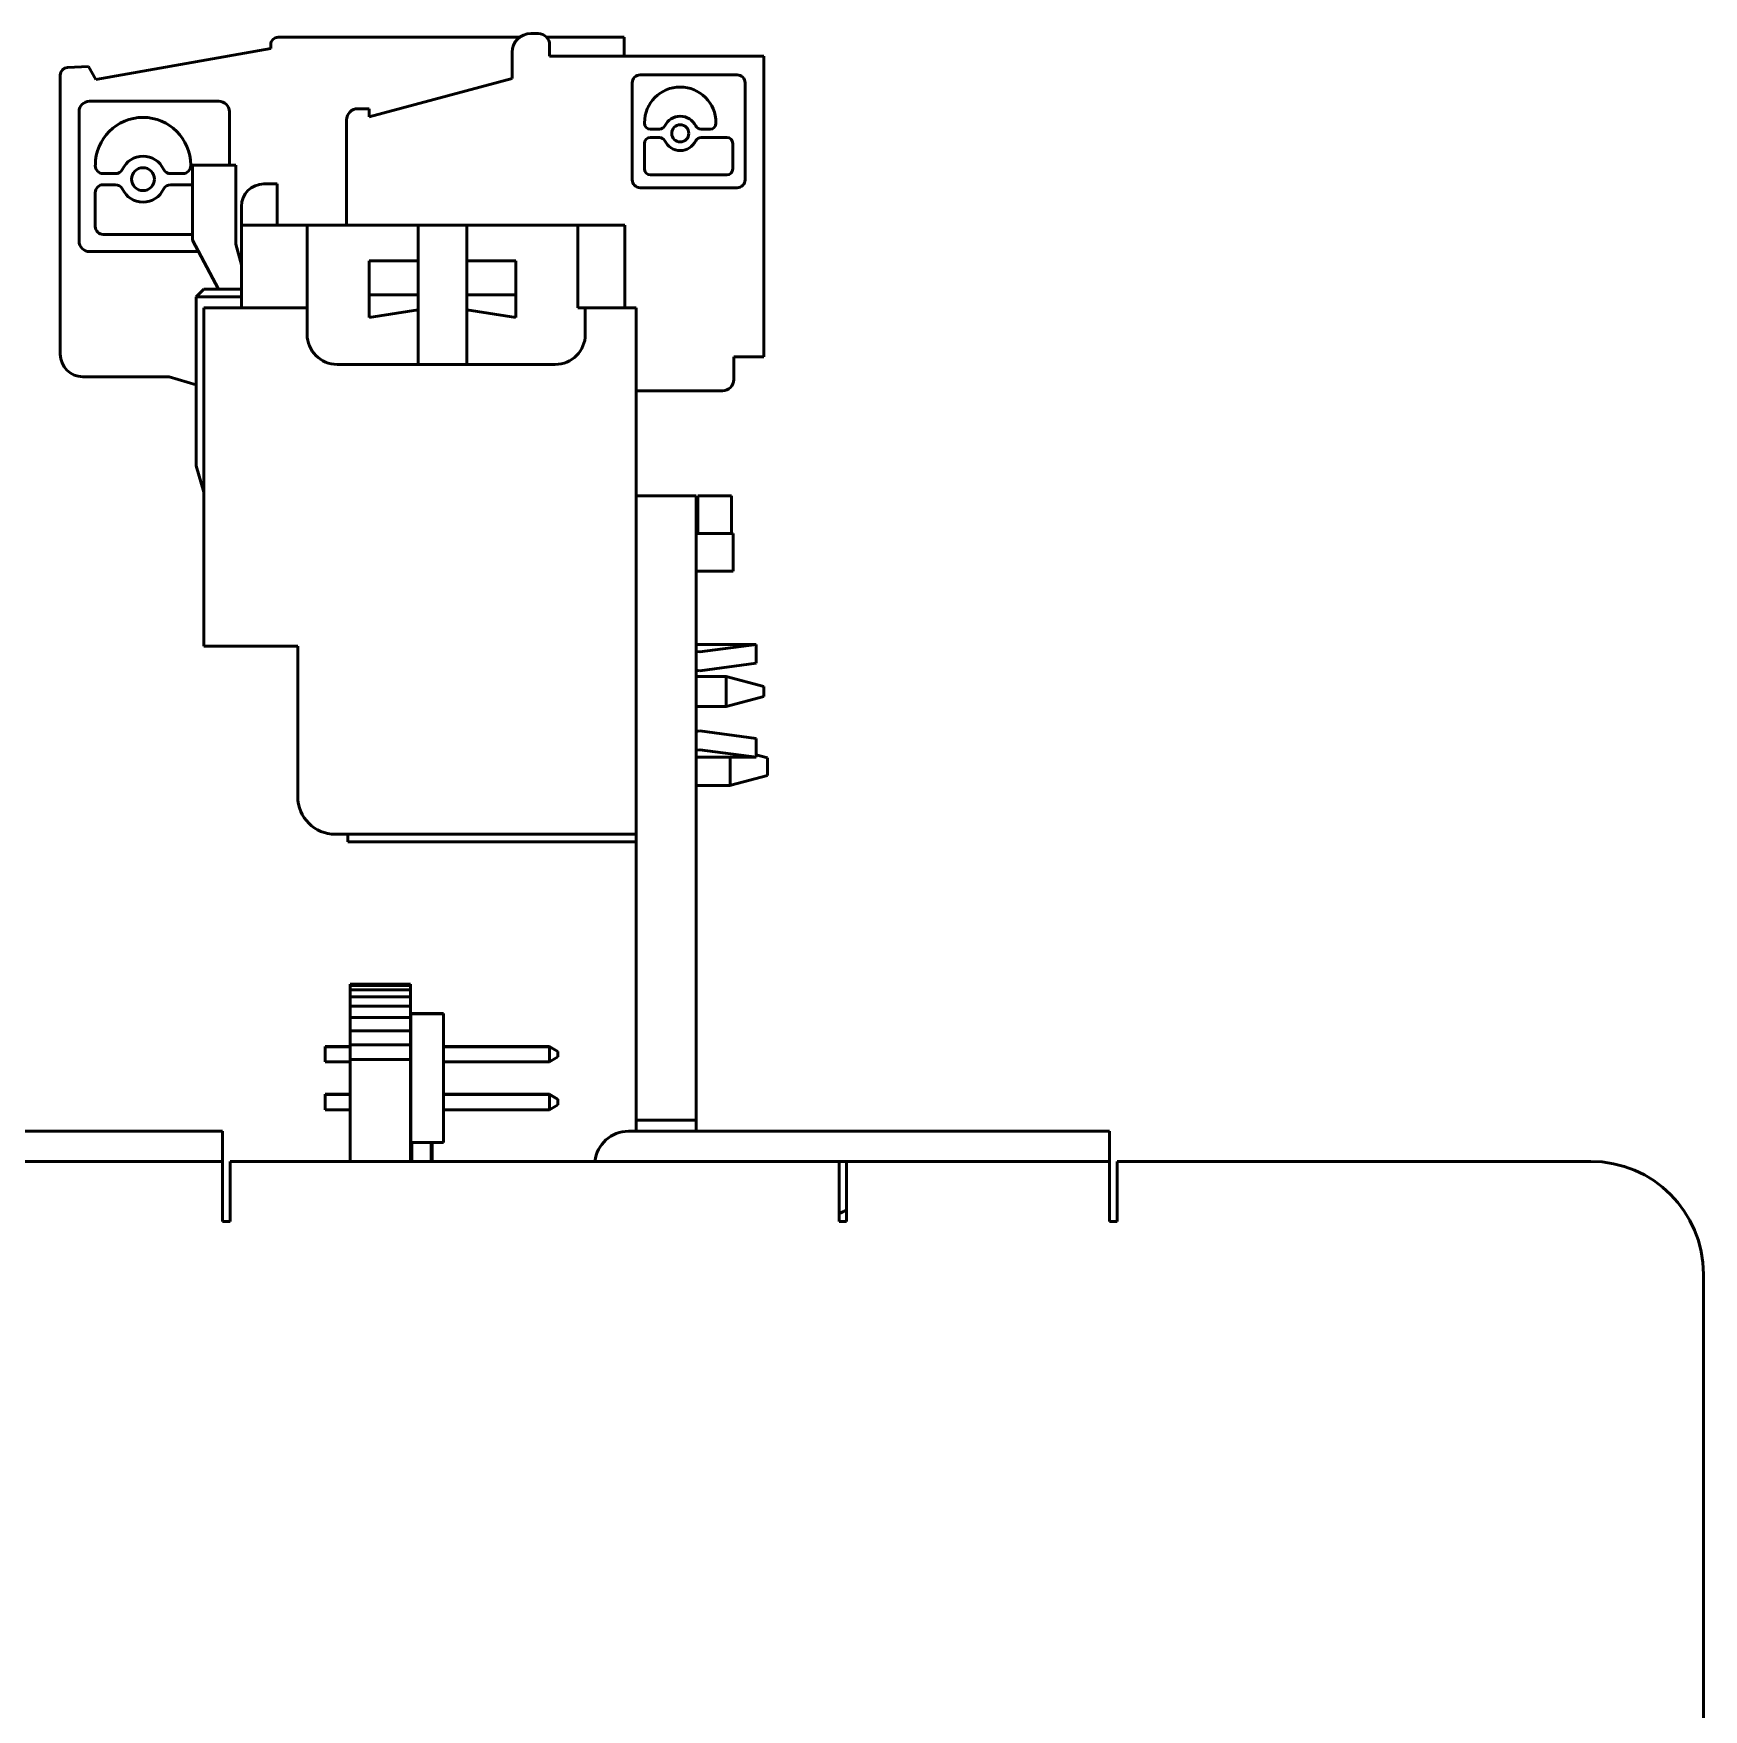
# Model space of a CAD drawing. Header units: millimetres. Extents: x 3118 to 4801, y 919 to 1849.
# Drawn here: x 3484.03 to 3528.46, y 1413.62 to 1458.2 of the extents above; entities that cross this region are included whole.
import ezdxf

# ---------------------------------------------------------------- set-up
doc = ezdxf.new("R2010")
doc.units = ezdxf.units.MM
doc.header["$LTSCALE"] = 1.8
doc.layers.add('외형선(ISO)', color=7, linetype='Continuous', lineweight=50)

msp = doc.modelspace()

# ---------------------------------------------------------------- linework, layer by layer
at = {"layer": '외형선(ISO)'}
for p, q in [((3497.26, 1458.197), (3497.46, 1458.197)), ((3485.688, 1456.977), (3490.341, 1457.797)), ((3490.341, 1457.897), (3490.341, 1457.797)), ((3490.541, 1458.097), (3496.96, 1458.097)), ((3497.683, 1458.097), (3499.741, 1458.097)), ((3497.76, 1457.897), (3497.76, 1457.597)), ((3499.741, 1458.097), (3499.741, 1457.597)), ((3485.491, 1457.317), (3484.932, 1457.293)), ((3485.491, 1457.317), (3485.688, 1456.977)), ((3496.76, 1456.997), (3496.76, 1457.697)), ((3497.76, 1457.597), (3503.46, 1457.597)), ((3503.46, 1457.597), (3503.46, 1449.597)), ((3484.741, 1449.667), (3484.741, 1457.093)), ((3492.96, 1455.979), (3496.76, 1456.997)), ((3499.96, 1454.308), (3499.96, 1456.887)), ((3500.17, 1457.097), (3502.749, 1457.097)), ((3502.96, 1456.887), (3502.96, 1454.308)), ((3485.241, 1452.678), (3485.241, 1456.116)), ((3485.522, 1456.397), (3488.96, 1456.397)), ((3489.241, 1456.116), (3489.241, 1454.697)), ((3492.66, 1456.197), (3492.96, 1456.197)), ((3492.96, 1456.197), (3492.96, 1455.979)), ((3492.36, 1453.097), (3492.36, 1455.897)), ((3500.285, 1455.823), (3500.285, 1455.811)), ((3500.443, 1455.652), (3500.683, 1455.652)), ((3501.789, 1455.652), (3502.029, 1455.652)), ((3502.187, 1455.811), (3502.187, 1455.823)), ((3500.285, 1455.274), (3500.285, 1454.597)), ((3500.683, 1455.432), (3500.443, 1455.432)), ((3502.476, 1455.432), (3501.789, 1455.432)), ((3502.635, 1454.597), (3502.635, 1455.274)), ((3485.674, 1454.681), (3485.674, 1454.698)), ((3488.211, 1454.698), (3488.211, 1454.681)), ((3489.41, 1454.697), (3488.26, 1454.697)), ((3488.26, 1454.697), (3488.26, 1452.697)), ((3489.41, 1452.597), (3489.41, 1454.697)), ((3486.205, 1454.47), (3485.885, 1454.47)), ((3485.885, 1454.176), (3486.205, 1454.176)), ((3488, 1454.47), (3487.68, 1454.47)), ((3487.68, 1454.176), (3488.26, 1454.176)), ((3490.51, 1454.197), (3490.16, 1454.197)), ((3490.51, 1453.897), (3490.51, 1454.197)), ((3500.443, 1454.439), (3502.476, 1454.439)), ((3485.674, 1453.063), (3485.674, 1453.965)), ((3490.51, 1453.097), (3490.51, 1453.897)), ((3502.749, 1454.097), (3500.17, 1454.097)), ((3489.56, 1453.597), (3489.56, 1453.097)), ((3488.26, 1452.852), (3485.885, 1452.852)), ((3490.46, 1453.097), (3489.56, 1453.097)), ((3489.56, 1453.097), (3489.56, 1450.897)), ((3491.31, 1453.097), (3490.46, 1453.097)), ((3491.31, 1450.897), (3491.31, 1453.097)), ((3494.26, 1453.097), (3491.31, 1453.097)), ((3494.26, 1453.097), (3494.26, 1452.147)), ((3495.56, 1453.097), (3494.26, 1453.097)), ((3498.51, 1453.097), (3495.56, 1453.097)), ((3495.56, 1452.147), (3495.56, 1453.097)), ((3498.86, 1453.097), (3498.51, 1453.097)), ((3498.51, 1450.897), (3498.51, 1453.097)), ((3499.76, 1453.097), (3498.86, 1453.097)), ((3499.76, 1450.897), (3499.76, 1453.097)), ((3488.42, 1452.397), (3485.522, 1452.397)), ((3488.26, 1452.697), (3488.953, 1451.397)), ((3489.56, 1452.042), (3489.41, 1452.597)), ((3494.26, 1452.147), (3492.96, 1452.147)), ((3492.96, 1451.247), (3492.96, 1452.147)), ((3494.26, 1452.147), (3494.26, 1451.247)), ((3496.86, 1452.147), (3495.56, 1452.147)), ((3495.56, 1451.247), (3495.56, 1452.147)), ((3496.86, 1452.147), (3496.86, 1451.247)), ((3488.36, 1451.197), (3488.56, 1451.397)), ((3488.36, 1451.197), (3489.56, 1451.197)), ((3488.36, 1446.697), (3488.36, 1451.197)), ((3488.56, 1451.397), (3489.56, 1451.397)), ((3492.96, 1451.247), (3492.96, 1450.647)), ((3494.26, 1451.247), (3492.96, 1451.247)), ((3494.26, 1450.847), (3494.26, 1451.247)), ((3496.86, 1451.247), (3495.56, 1451.247)), ((3495.56, 1451.247), (3495.56, 1450.847)), ((3496.86, 1450.647), (3496.86, 1451.247)), ((3488.56, 1450.897), (3491.31, 1450.897)), ((3488.56, 1441.897), (3488.56, 1450.897)), ((3491.31, 1450.897), (3491.31, 1450.197)), ((3492.96, 1450.647), (3494.26, 1450.847)), ((3494.26, 1450.847), (3494.26, 1449.397)), ((3495.56, 1449.397), (3495.56, 1450.847)), ((3495.56, 1450.847), (3496.86, 1450.647)), ((3498.51, 1450.897), (3498.71, 1450.897)), ((3498.71, 1450.897), (3500.06, 1450.897)), ((3498.71, 1450.197), (3498.71, 1450.897)), ((3500.06, 1450.897), (3500.06, 1445.897)), ((3492.11, 1449.397), (3497.91, 1449.397)), ((3503.46, 1449.597), (3502.66, 1449.597)), ((3502.66, 1449.597), (3502.66, 1448.997)), ((3487.641, 1449.067), (3485.341, 1449.067)), ((3487.641, 1449.067), (3488.36, 1448.852)), ((3502.36, 1448.697), (3500.06, 1448.697)), ((3488.56, 1445.997), (3488.36, 1446.697)), ((3500.06, 1445.897), (3501.66, 1445.897)), ((3500.06, 1429.297), (3500.06, 1445.897)), ((3501.66, 1445.897), (3501.66, 1429.297)), ((3502.6, 1445.897), (3501.7, 1445.897)), ((3501.7, 1445.897), (3501.7, 1445.147)), ((3502.6, 1445.897), (3502.6, 1445.147)), ((3501.66, 1444.897), (3502.647, 1444.897)), ((3501.7, 1444.897), (3501.7, 1445.147)), ((3502.6, 1444.897), (3502.6, 1445.147)), ((3502.647, 1443.897), (3502.647, 1444.897)), ((3502.647, 1443.897), (3501.66, 1443.897)), ((3491.06, 1441.897), (3488.56, 1441.897)), ((3491.06, 1437.897), (3491.06, 1441.897)), ((3503.26, 1441.947), (3501.66, 1441.947)), ((3501.66, 1441.761), (3501.76, 1441.747)), ((3501.76, 1441.747), (3503.26, 1441.947)), ((3503.26, 1441.947), (3503.26, 1441.447)), ((3501.76, 1441.247), (3501.66, 1441.261)), ((3503.26, 1441.447), (3501.76, 1441.247)), ((3501.66, 1441.097), (3502.46, 1441.097)), ((3502.46, 1441.097), (3503.46, 1440.829)), ((3502.46, 1440.297), (3502.46, 1441.097)), ((3503.46, 1440.829), (3503.46, 1440.565)), ((3503.46, 1440.565), (3502.46, 1440.297)), ((3501.66, 1440.297), (3502.46, 1440.297)), ((3501.66, 1439.634), (3501.76, 1439.647)), ((3501.76, 1439.647), (3503.26, 1439.447)), ((3501.76, 1439.147), (3501.66, 1439.134)), ((3503.26, 1438.947), (3501.76, 1439.147)), ((3503.26, 1439.447), (3503.26, 1438.947)), ((3501.66, 1438.947), (3503.26, 1438.947)), ((3502.56, 1438.207), (3502.56, 1438.947)), ((3503.56, 1438.929), (3503.26, 1439.01)), ((3503.56, 1438.929), (3503.56, 1438.465)), ((3501.66, 1438.197), (3502.56, 1438.197)), ((3502.56, 1438.197), (3502.56, 1438.207)), ((3502.56, 1438.197), (3502.578, 1438.202)), ((3502.578, 1438.202), (3503.56, 1438.465)), ((3500.06, 1436.897), (3492.06, 1436.897)), ((3492.39, 1436.697), (3492.39, 1436.897)), ((3500.06, 1436.697), (3492.39, 1436.697)), ((3494.06, 1432.913), (3492.457, 1432.913)), ((3492.457, 1432.874), (3492.457, 1432.913)), ((3494.06, 1432.874), (3492.457, 1432.874)), ((3492.457, 1432.76), (3492.457, 1432.874)), ((3494.06, 1432.874), (3494.06, 1432.913)), ((3494.06, 1432.76), (3494.06, 1432.874)), ((3494.06, 1432.76), (3492.457, 1432.76)), ((3492.457, 1432.574), (3492.457, 1432.76)), ((3494.06, 1432.574), (3492.457, 1432.574)), ((3492.457, 1432.324), (3492.457, 1432.574)), ((3494.06, 1432.574), (3494.06, 1432.76)), ((3494.06, 1432.324), (3494.06, 1432.574)), ((3494.06, 1432.324), (3492.457, 1432.324)), ((3492.457, 1432.02), (3492.457, 1432.324)), ((3494.06, 1432.02), (3492.457, 1432.02)), ((3492.457, 1431.672), (3492.457, 1432.02)), ((3494.06, 1432.02), (3494.06, 1432.324)), ((3494.06, 1431.672), (3494.06, 1432.02)), ((3494.935, 1432.128), (3494.072, 1432.128)), ((3494.072, 1432.128), (3494.072, 1432.124)), ((3494.935, 1432.124), (3494.072, 1432.124)), ((3494.072, 1432.124), (3494.072, 1428.695)), ((3494.935, 1432.128), (3494.935, 1432.124)), ((3494.935, 1432.124), (3494.935, 1428.695)), ((3494.06, 1431.672), (3492.457, 1431.672)), ((3492.457, 1431.295), (3492.457, 1431.672)), ((3494.06, 1431.295), (3494.06, 1431.672)), ((3491.786, 1431.252), (3491.786, 1431.252)), ((3491.786, 1431.252), (3491.786, 1431.252)), ((3492.457, 1431.252), (3491.786, 1431.252)), ((3492.457, 1431.252), (3491.786, 1431.252)), ((3491.786, 1431.252), (3492.457, 1431.252)), ((3491.786, 1431.252), (3491.786, 1431.252)), ((3492.457, 1431.252), (3491.786, 1431.252)), ((3491.786, 1431.252), (3492.457, 1431.252)), ((3491.786, 1431.252), (3491.786, 1431.251)), ((3491.786, 1431.252), (3491.786, 1431.252)), ((3492.457, 1431.251), (3491.786, 1431.251)), ((3491.786, 1431.251), (3492.457, 1431.251)), ((3491.786, 1431.251), (3491.786, 1431.251)), ((3492.457, 1431.251), (3491.786, 1431.251)), ((3491.786, 1431.251), (3492.457, 1431.251)), ((3491.786, 1431.251), (3491.786, 1431.251)), ((3492.457, 1431.251), (3491.786, 1431.251)), ((3491.786, 1431.251), (3492.457, 1431.251)), ((3491.786, 1431.251), (3491.786, 1431.251)), ((3492.457, 1431.251), (3491.786, 1431.251)), ((3491.786, 1431.251), (3492.457, 1431.251)), ((3491.786, 1431.251), (3491.786, 1431.251)), ((3492.457, 1431.251), (3491.786, 1431.251)), ((3491.786, 1431.251), (3491.786, 1431.251)), ((3491.786, 1431.251), (3491.786, 1431.251)), ((3491.786, 1431.251), (3491.786, 1431.25)), ((3491.786, 1431.251), (3491.786, 1431.251)), ((3491.786, 1431.251), (3491.786, 1431.251)), ((3491.786, 1431.25), (3492.457, 1431.25)), ((3491.786, 1431.25), (3491.786, 1431.25)), ((3492.457, 1431.25), (3491.786, 1431.25)), ((3491.786, 1431.25), (3492.457, 1431.25)), ((3491.786, 1431.25), (3491.786, 1431.25)), ((3492.457, 1431.25), (3491.786, 1431.25)), ((3491.786, 1431.25), (3492.457, 1431.25)), ((3491.786, 1431.25), (3491.786, 1431.25)), ((3492.457, 1431.25), (3491.786, 1431.25)), ((3491.786, 1431.25), (3492.457, 1431.25)), ((3491.786, 1431.25), (3491.786, 1431.25)), ((3492.457, 1431.25), (3491.786, 1431.25)), ((3491.786, 1431.25), (3491.786, 1431.249)), ((3491.786, 1431.25), (3491.786, 1431.25)), ((3491.786, 1431.25), (3491.786, 1431.25)), ((3491.786, 1431.25), (3491.786, 1431.25)), ((3491.786, 1431.249), (3492.457, 1431.249)), ((3491.786, 1431.249), (3491.786, 1431.249)), ((3492.457, 1431.249), (3491.786, 1431.249)), ((3491.786, 1431.249), (3492.457, 1431.249)), ((3491.786, 1431.249), (3491.786, 1431.249)), ((3492.457, 1431.249), (3491.786, 1431.249)), ((3491.786, 1431.249), (3492.457, 1431.249)), ((3491.786, 1431.249), (3491.786, 1431.249)), ((3492.457, 1431.249), (3491.786, 1431.249)), ((3491.786, 1431.249), (3492.457, 1431.249)), ((3491.786, 1431.249), (3491.786, 1431.249)), ((3492.457, 1431.249), (3491.786, 1431.249)), ((3491.786, 1431.249), (3491.786, 1431.248)), ((3491.786, 1431.249), (3491.786, 1431.249)), ((3491.786, 1431.249), (3491.786, 1431.249)), ((3491.786, 1431.249), (3491.786, 1431.249)), ((3491.786, 1431.248), (3491.786, 1430.842)), ((3491.786, 1431.248), (3491.786, 1431.248)), ((3491.786, 1431.248), (3491.786, 1431.248)), ((3491.786, 1431.248), (3491.786, 1431.248)), ((3491.786, 1431.248), (3492.457, 1431.248)), ((3492.457, 1431.248), (3491.786, 1431.248)), ((3491.786, 1431.248), (3492.457, 1431.248)), ((3492.457, 1431.248), (3491.786, 1431.248)), ((3494.06, 1431.295), (3492.457, 1431.295)), ((3492.457, 1430.903), (3492.457, 1431.295)), ((3494.06, 1430.903), (3494.06, 1431.295)), ((3494.072, 1431.252), (3494.06, 1431.252)), ((3494.072, 1431.252), (3494.06, 1431.252)), ((3494.06, 1431.252), (3494.072, 1431.252)), ((3494.072, 1431.252), (3494.06, 1431.252)), ((3494.06, 1431.252), (3494.072, 1431.252)), ((3494.072, 1431.251), (3494.06, 1431.251)), ((3494.06, 1431.251), (3494.072, 1431.251)), ((3494.072, 1431.251), (3494.06, 1431.251)), ((3494.06, 1431.251), (3494.072, 1431.251)), ((3494.072, 1431.251), (3494.06, 1431.251)), ((3494.06, 1431.251), (3494.072, 1431.251)), ((3494.072, 1431.251), (3494.06, 1431.251)), ((3494.06, 1431.251), (3494.072, 1431.251)), ((3494.072, 1431.251), (3494.06, 1431.251)), ((3494.06, 1431.25), (3494.072, 1431.25)), ((3494.072, 1431.25), (3494.06, 1431.25)), ((3494.06, 1431.25), (3494.072, 1431.25)), ((3494.072, 1431.25), (3494.06, 1431.25)), ((3494.06, 1431.25), (3494.072, 1431.25)), ((3494.072, 1431.25), (3494.06, 1431.25)), ((3494.06, 1431.25), (3494.072, 1431.25)), ((3494.072, 1431.25), (3494.06, 1431.25)), ((3494.06, 1431.249), (3494.072, 1431.249)), ((3494.072, 1431.249), (3494.06, 1431.249)), ((3494.06, 1431.249), (3494.072, 1431.249)), ((3494.072, 1431.249), (3494.06, 1431.249)), ((3494.06, 1431.249), (3494.072, 1431.249)), ((3494.072, 1431.249), (3494.06, 1431.249)), ((3494.06, 1431.249), (3494.072, 1431.249)), ((3494.072, 1431.249), (3494.06, 1431.249)), ((3494.06, 1431.248), (3494.072, 1431.248)), ((3494.072, 1431.248), (3494.06, 1431.248)), ((3494.06, 1431.248), (3494.072, 1431.248)), ((3494.072, 1431.248), (3494.06, 1431.248)), ((3497.755, 1431.252), (3494.935, 1431.252)), ((3497.755, 1431.252), (3494.935, 1431.252)), ((3494.935, 1431.252), (3497.755, 1431.252)), ((3497.755, 1431.252), (3494.935, 1431.252)), ((3494.935, 1431.252), (3497.755, 1431.252)), ((3497.755, 1431.251), (3494.935, 1431.251)), ((3494.935, 1431.251), (3497.755, 1431.251)), ((3497.755, 1431.251), (3494.935, 1431.251)), ((3494.935, 1431.251), (3497.755, 1431.251)), ((3497.755, 1431.251), (3494.935, 1431.251)), ((3494.935, 1431.251), (3497.755, 1431.251)), ((3497.755, 1431.251), (3494.935, 1431.251)), ((3494.935, 1431.251), (3497.755, 1431.251)), ((3497.755, 1431.251), (3494.935, 1431.251)), ((3497.755, 1431.25), (3494.935, 1431.25)), ((3494.935, 1431.25), (3497.755, 1431.25)), ((3497.755, 1431.25), (3494.935, 1431.25)), ((3494.935, 1431.25), (3497.755, 1431.25)), ((3497.755, 1431.25), (3494.935, 1431.25)), ((3494.935, 1431.25), (3497.755, 1431.25)), ((3497.755, 1431.25), (3494.935, 1431.25)), ((3494.935, 1431.25), (3497.755, 1431.25)), ((3497.755, 1431.249), (3494.935, 1431.249)), ((3494.935, 1431.249), (3497.755, 1431.249)), ((3497.755, 1431.249), (3494.935, 1431.249)), ((3494.935, 1431.249), (3497.755, 1431.249)), ((3497.755, 1431.249), (3494.935, 1431.249)), ((3494.935, 1431.249), (3497.755, 1431.249)), ((3497.755, 1431.249), (3494.935, 1431.249)), ((3494.935, 1431.249), (3497.755, 1431.249)), ((3497.755, 1431.248), (3494.935, 1431.248)), ((3494.935, 1431.248), (3497.755, 1431.248)), ((3497.755, 1431.248), (3494.935, 1431.248)), ((3494.935, 1431.248), (3497.755, 1431.248)), ((3497.755, 1431.252), (3497.983, 1431.12)), ((3497.755, 1431.252), (3497.755, 1431.252)), ((3497.983, 1431.12), (3497.755, 1431.252)), ((3497.755, 1431.252), (3497.983, 1431.12)), ((3497.755, 1431.252), (3497.755, 1431.252)), ((3497.983, 1431.12), (3497.755, 1431.252)), ((3497.755, 1431.252), (3497.755, 1431.251)), ((3497.755, 1431.252), (3497.755, 1431.252)), ((3497.755, 1431.252), (3497.755, 1431.252)), ((3497.755, 1431.252), (3497.983, 1431.12)), ((3497.755, 1431.251), (3497.755, 1431.251)), ((3497.755, 1431.251), (3497.755, 1431.251)), ((3497.755, 1431.251), (3497.755, 1431.251)), ((3497.755, 1431.251), (3497.755, 1431.251)), ((3497.983, 1431.12), (3497.755, 1431.251)), ((3497.755, 1431.251), (3497.755, 1431.251)), ((3497.755, 1431.251), (3497.983, 1431.119)), ((3497.983, 1431.119), (3497.755, 1431.251)), ((3497.755, 1431.251), (3497.755, 1431.251)), ((3497.755, 1431.251), (3497.983, 1431.119)), ((3497.983, 1431.119), (3497.755, 1431.251)), ((3497.755, 1431.251), (3497.755, 1431.251)), ((3497.755, 1431.251), (3497.983, 1431.119)), ((3497.983, 1431.119), (3497.755, 1431.251)), ((3497.755, 1431.251), (3497.755, 1431.251)), ((3497.755, 1431.251), (3497.983, 1431.119)), ((3497.983, 1431.119), (3497.755, 1431.251)), ((3497.755, 1431.251), (3497.755, 1431.25)), ((3497.755, 1431.25), (3497.755, 1431.25)), ((3497.755, 1431.25), (3497.755, 1431.25)), ((3497.755, 1431.25), (3497.755, 1431.25)), ((3497.755, 1431.25), (3497.755, 1431.25)), ((3497.755, 1431.25), (3497.983, 1431.118)), ((3497.983, 1431.118), (3497.755, 1431.25)), ((3497.755, 1431.25), (3497.755, 1431.25)), ((3497.755, 1431.25), (3497.983, 1431.118)), ((3497.983, 1431.118), (3497.755, 1431.25)), ((3497.755, 1431.25), (3497.755, 1431.25)), ((3497.755, 1431.25), (3497.983, 1431.118)), ((3497.983, 1431.118), (3497.755, 1431.25)), ((3497.755, 1431.25), (3497.755, 1431.25)), ((3497.755, 1431.25), (3497.983, 1431.118)), ((3497.983, 1431.118), (3497.755, 1431.25)), ((3497.755, 1431.25), (3497.755, 1431.249)), ((3497.755, 1431.249), (3497.755, 1431.249)), ((3497.755, 1431.249), (3497.755, 1431.249)), ((3497.755, 1431.249), (3497.755, 1431.249)), ((3497.755, 1431.249), (3497.755, 1431.249)), ((3497.755, 1431.249), (3497.983, 1431.117)), ((3497.983, 1431.117), (3497.755, 1431.249)), ((3497.755, 1431.249), (3497.983, 1431.117)), ((3497.983, 1431.117), (3497.755, 1431.249)), ((3497.755, 1431.249), (3497.983, 1431.117)), ((3497.755, 1431.249), (3497.755, 1431.249)), ((3497.755, 1431.249), (3497.983, 1431.117)), ((3497.983, 1431.117), (3497.755, 1431.249)), ((3497.755, 1431.249), (3497.755, 1431.249)), ((3497.983, 1431.117), (3497.755, 1431.249)), ((3497.755, 1431.249), (3497.755, 1431.249)), ((3497.755, 1431.249), (3497.755, 1431.248)), ((3497.755, 1431.248), (3497.983, 1431.116)), ((3497.755, 1431.248), (3497.755, 1431.248)), ((3497.983, 1431.116), (3497.755, 1431.248)), ((3497.755, 1431.248), (3497.755, 1431.248)), ((3497.755, 1431.248), (3497.983, 1431.116)), ((3497.983, 1431.116), (3497.755, 1431.248)), ((3497.755, 1431.248), (3497.755, 1431.248)), ((3497.755, 1431.248), (3497.755, 1430.842)), ((3497.983, 1431.12), (3497.983, 1431.12)), ((3497.983, 1431.12), (3497.983, 1431.12)), ((3497.983, 1431.12), (3497.983, 1431.12)), ((3497.983, 1431.12), (3497.983, 1431.12)), ((3497.983, 1431.119), (3497.983, 1431.12)), ((3497.983, 1431.12), (3497.983, 1431.12)), ((3497.983, 1431.119), (3497.983, 1431.119)), ((3497.983, 1431.119), (3497.983, 1431.119)), ((3497.983, 1431.119), (3497.983, 1431.119)), ((3497.983, 1431.118), (3497.983, 1431.119)), ((3497.983, 1431.119), (3497.983, 1431.119)), ((3497.983, 1431.119), (3497.983, 1431.119)), ((3497.983, 1431.119), (3497.983, 1431.119)), ((3497.983, 1431.119), (3497.983, 1431.119)), ((3497.983, 1431.118), (3497.983, 1431.118)), ((3497.983, 1431.118), (3497.983, 1431.118)), ((3497.983, 1431.118), (3497.983, 1431.118)), ((3497.983, 1431.117), (3497.983, 1431.118)), ((3497.983, 1431.118), (3497.983, 1431.118)), ((3497.983, 1431.118), (3497.983, 1431.118)), ((3497.983, 1431.118), (3497.983, 1431.118)), ((3497.983, 1431.118), (3497.983, 1431.118)), ((3497.983, 1431.117), (3497.983, 1431.117)), ((3497.983, 1431.117), (3497.983, 1431.117)), ((3497.983, 1431.117), (3497.983, 1431.117)), ((3497.983, 1431.117), (3497.983, 1431.117)), ((3497.983, 1431.117), (3497.983, 1431.117)), ((3497.983, 1431.116), (3497.983, 1431.117)), ((3497.983, 1431.117), (3497.983, 1431.117)), ((3497.983, 1431.117), (3497.983, 1431.117)), ((3497.983, 1431.116), (3497.983, 1431.116)), ((3497.983, 1431.116), (3497.983, 1431.116)), ((3497.983, 1431.116), (3497.983, 1431.116)), ((3497.983, 1431.116), (3497.983, 1430.974)), ((3491.786, 1430.842), (3492.457, 1430.842)), ((3494.06, 1430.903), (3492.457, 1430.903)), ((3492.457, 1428.197), (3492.457, 1430.903)), ((3494.06, 1428.197), (3494.06, 1430.903)), ((3494.06, 1430.842), (3494.072, 1430.842)), ((3494.935, 1430.842), (3497.755, 1430.842)), ((3497.755, 1430.842), (3497.983, 1430.974)), ((3491.786, 1429.982), (3491.786, 1429.982)), ((3491.786, 1429.982), (3491.786, 1429.982)), ((3492.457, 1429.982), (3491.786, 1429.982)), ((3492.457, 1429.982), (3491.786, 1429.982)), ((3491.786, 1429.982), (3491.786, 1429.982)), ((3491.786, 1429.982), (3491.786, 1429.982)), ((3491.786, 1429.982), (3491.786, 1429.981)), ((3491.786, 1429.982), (3492.457, 1429.982)), ((3492.457, 1429.982), (3491.786, 1429.982)), ((3491.786, 1429.982), (3492.457, 1429.982)), ((3491.786, 1429.981), (3491.786, 1429.981)), ((3491.786, 1429.981), (3491.786, 1429.981)), ((3491.786, 1429.981), (3491.786, 1429.981)), ((3491.786, 1429.981), (3491.786, 1429.981)), ((3491.786, 1429.981), (3491.786, 1429.981)), ((3491.786, 1429.981), (3491.786, 1429.981)), ((3491.786, 1429.981), (3491.786, 1429.981)), ((3492.457, 1429.981), (3491.786, 1429.981)), ((3491.786, 1429.981), (3491.786, 1429.98)), ((3491.786, 1429.981), (3492.457, 1429.981)), ((3492.457, 1429.981), (3491.786, 1429.981)), ((3491.786, 1429.981), (3492.457, 1429.981)), ((3492.457, 1429.981), (3491.786, 1429.981)), ((3491.786, 1429.981), (3492.457, 1429.981)), ((3492.457, 1429.981), (3491.786, 1429.981)), ((3491.786, 1429.981), (3492.457, 1429.981)), ((3492.457, 1429.981), (3491.786, 1429.981)), ((3491.786, 1429.981), (3491.786, 1429.981)), ((3492.457, 1429.98), (3491.786, 1429.98)), ((3491.786, 1429.98), (3491.786, 1429.979)), ((3491.786, 1429.98), (3492.457, 1429.98)), ((3492.457, 1429.98), (3491.786, 1429.98)), ((3491.786, 1429.98), (3491.786, 1429.98)), ((3491.786, 1429.98), (3492.457, 1429.98)), ((3492.457, 1429.98), (3491.786, 1429.98)), ((3491.786, 1429.98), (3491.786, 1429.98)), ((3491.786, 1429.98), (3492.457, 1429.98)), ((3492.457, 1429.98), (3491.786, 1429.98)), ((3491.786, 1429.98), (3491.786, 1429.98)), ((3491.786, 1429.98), (3492.457, 1429.98)), ((3491.786, 1429.98), (3491.786, 1429.98)), ((3491.786, 1429.98), (3491.786, 1429.98)), ((3491.786, 1429.98), (3491.786, 1429.98)), ((3491.786, 1429.98), (3491.786, 1429.98)), ((3492.457, 1429.979), (3491.786, 1429.979)), ((3491.786, 1429.979), (3491.786, 1429.978)), ((3491.786, 1429.979), (3492.457, 1429.979)), ((3492.457, 1429.979), (3491.786, 1429.979)), ((3491.786, 1429.979), (3491.786, 1429.979)), ((3491.786, 1429.979), (3492.457, 1429.979)), ((3492.457, 1429.979), (3491.786, 1429.979)), ((3491.786, 1429.979), (3491.786, 1429.979)), ((3491.786, 1429.979), (3492.457, 1429.979)), ((3492.457, 1429.979), (3491.786, 1429.979)), ((3491.786, 1429.979), (3491.786, 1429.979)), ((3491.786, 1429.979), (3492.457, 1429.979)), ((3491.786, 1429.979), (3491.786, 1429.979)), ((3491.786, 1429.979), (3491.786, 1429.979)), ((3491.786, 1429.979), (3491.786, 1429.979)), ((3491.786, 1429.979), (3491.786, 1429.979)), ((3491.786, 1429.978), (3491.786, 1429.572)), ((3491.786, 1429.978), (3491.786, 1429.978)), ((3492.457, 1429.978), (3491.786, 1429.978)), ((3491.786, 1429.978), (3491.786, 1429.978)), ((3491.786, 1429.978), (3492.457, 1429.978)), ((3491.786, 1429.978), (3492.457, 1429.978)), ((3492.457, 1429.978), (3491.786, 1429.978)), ((3491.786, 1429.978), (3491.786, 1429.978)), ((3494.072, 1429.982), (3494.06, 1429.982)), ((3494.072, 1429.982), (3494.06, 1429.982)), ((3494.06, 1429.982), (3494.072, 1429.982)), ((3494.072, 1429.982), (3494.06, 1429.982)), ((3494.06, 1429.982), (3494.072, 1429.982)), ((3494.072, 1429.981), (3494.06, 1429.981)), ((3494.06, 1429.981), (3494.072, 1429.981)), ((3494.072, 1429.981), (3494.06, 1429.981)), ((3494.06, 1429.981), (3494.072, 1429.981)), ((3494.072, 1429.981), (3494.06, 1429.981)), ((3494.06, 1429.981), (3494.072, 1429.981)), ((3494.072, 1429.981), (3494.06, 1429.981)), ((3494.06, 1429.981), (3494.072, 1429.981)), ((3494.072, 1429.981), (3494.06, 1429.981)), ((3494.072, 1429.98), (3494.06, 1429.98)), ((3494.06, 1429.98), (3494.072, 1429.98)), ((3494.072, 1429.98), (3494.06, 1429.98)), ((3494.06, 1429.98), (3494.072, 1429.98)), ((3494.072, 1429.98), (3494.06, 1429.98)), ((3494.06, 1429.98), (3494.072, 1429.98)), ((3494.072, 1429.98), (3494.06, 1429.98)), ((3494.06, 1429.98), (3494.072, 1429.98)), ((3494.072, 1429.979), (3494.06, 1429.979)), ((3494.06, 1429.979), (3494.072, 1429.979)), ((3494.072, 1429.979), (3494.06, 1429.979)), ((3494.06, 1429.979), (3494.072, 1429.979)), ((3494.072, 1429.979), (3494.06, 1429.979)), ((3494.06, 1429.979), (3494.072, 1429.979)), ((3494.072, 1429.979), (3494.06, 1429.979)), ((3494.06, 1429.979), (3494.072, 1429.979)), ((3494.072, 1429.978), (3494.06, 1429.978)), ((3494.06, 1429.978), (3494.072, 1429.978)), ((3494.06, 1429.978), (3494.072, 1429.978)), ((3494.072, 1429.978), (3494.06, 1429.978)), ((3497.755, 1429.982), (3494.935, 1429.982)), ((3497.755, 1429.982), (3494.935, 1429.982)), ((3494.935, 1429.982), (3497.755, 1429.982)), ((3497.755, 1429.982), (3494.935, 1429.982)), ((3494.935, 1429.982), (3497.755, 1429.982)), ((3497.755, 1429.981), (3494.935, 1429.981)), ((3494.935, 1429.981), (3497.755, 1429.981)), ((3497.755, 1429.981), (3494.935, 1429.981)), ((3494.935, 1429.981), (3497.755, 1429.981)), ((3497.755, 1429.981), (3494.935, 1429.981)), ((3494.935, 1429.981), (3497.755, 1429.981)), ((3497.755, 1429.981), (3494.935, 1429.981)), ((3494.935, 1429.981), (3497.755, 1429.981)), ((3497.755, 1429.981), (3494.935, 1429.981)), ((3497.755, 1429.98), (3494.935, 1429.98)), ((3494.935, 1429.98), (3497.755, 1429.98)), ((3497.755, 1429.98), (3494.935, 1429.98)), ((3494.935, 1429.98), (3497.755, 1429.98)), ((3497.755, 1429.98), (3494.935, 1429.98)), ((3494.935, 1429.98), (3497.755, 1429.98)), ((3497.755, 1429.98), (3494.935, 1429.98)), ((3494.935, 1429.98), (3497.755, 1429.98)), ((3497.755, 1429.979), (3494.935, 1429.979)), ((3494.935, 1429.979), (3497.755, 1429.979)), ((3497.755, 1429.979), (3494.935, 1429.979)), ((3494.935, 1429.979), (3497.755, 1429.979)), ((3497.755, 1429.979), (3494.935, 1429.979)), ((3494.935, 1429.979), (3497.755, 1429.979)), ((3497.755, 1429.979), (3494.935, 1429.979)), ((3494.935, 1429.979), (3497.755, 1429.979)), ((3494.935, 1429.978), (3497.755, 1429.978)), ((3497.755, 1429.978), (3494.935, 1429.978)), ((3497.755, 1429.978), (3494.935, 1429.978)), ((3494.935, 1429.978), (3497.755, 1429.978)), ((3497.755, 1429.982), (3497.983, 1429.85)), ((3497.755, 1429.982), (3497.755, 1429.982)), ((3497.983, 1429.85), (3497.755, 1429.982)), ((3497.755, 1429.982), (3497.755, 1429.981)), ((3497.755, 1429.982), (3497.755, 1429.982)), ((3497.755, 1429.982), (3497.755, 1429.982)), ((3497.755, 1429.982), (3497.983, 1429.85)), ((3497.983, 1429.85), (3497.755, 1429.982)), ((3497.755, 1429.982), (3497.755, 1429.982)), ((3497.755, 1429.982), (3497.983, 1429.85)), ((3497.755, 1429.981), (3497.755, 1429.981)), ((3497.755, 1429.981), (3497.755, 1429.981)), ((3497.755, 1429.981), (3497.755, 1429.981)), ((3497.755, 1429.981), (3497.755, 1429.981)), ((3497.983, 1429.85), (3497.755, 1429.981)), ((3497.755, 1429.981), (3497.755, 1429.981)), ((3497.755, 1429.981), (3497.755, 1429.98)), ((3497.983, 1429.849), (3497.755, 1429.981)), ((3497.755, 1429.981), (3497.755, 1429.981)), ((3497.755, 1429.981), (3497.983, 1429.849)), ((3497.983, 1429.849), (3497.755, 1429.981)), ((3497.755, 1429.981), (3497.755, 1429.981)), ((3497.755, 1429.981), (3497.983, 1429.849)), ((3497.983, 1429.849), (3497.755, 1429.981)), ((3497.755, 1429.981), (3497.755, 1429.981)), ((3497.755, 1429.981), (3497.983, 1429.849)), ((3497.983, 1429.849), (3497.755, 1429.981)), ((3497.755, 1429.981), (3497.983, 1429.849)), ((3497.755, 1429.98), (3497.755, 1429.98)), ((3497.755, 1429.98), (3497.755, 1429.98)), ((3497.755, 1429.98), (3497.755, 1429.98)), ((3497.755, 1429.98), (3497.755, 1429.98)), ((3497.755, 1429.98), (3497.983, 1429.848)), ((3497.983, 1429.848), (3497.755, 1429.98)), ((3497.755, 1429.98), (3497.983, 1429.848)), ((3497.983, 1429.848), (3497.755, 1429.98)), ((3497.755, 1429.98), (3497.755, 1429.979)), ((3497.755, 1429.98), (3497.755, 1429.98)), ((3497.755, 1429.98), (3497.755, 1429.98)), ((3497.983, 1429.848), (3497.755, 1429.98)), ((3497.755, 1429.98), (3497.755, 1429.98)), ((3497.755, 1429.98), (3497.983, 1429.848)), ((3497.983, 1429.848), (3497.755, 1429.98)), ((3497.755, 1429.98), (3497.983, 1429.848)), ((3497.755, 1429.979), (3497.755, 1429.979)), ((3497.755, 1429.979), (3497.755, 1429.979)), ((3497.755, 1429.979), (3497.755, 1429.979)), ((3497.755, 1429.979), (3497.755, 1429.979)), ((3497.755, 1429.979), (3497.983, 1429.847)), ((3497.983, 1429.847), (3497.755, 1429.979)), ((3497.755, 1429.979), (3497.983, 1429.847)), ((3497.983, 1429.847), (3497.755, 1429.979)), ((3497.755, 1429.979), (3497.983, 1429.847)), ((3497.983, 1429.847), (3497.755, 1429.979)), ((3497.755, 1429.979), (3497.755, 1429.979)), ((3497.983, 1429.847), (3497.755, 1429.979)), ((3497.755, 1429.979), (3497.755, 1429.979)), ((3497.755, 1429.979), (3497.983, 1429.847)), ((3497.755, 1429.979), (3497.755, 1429.979)), ((3497.755, 1429.979), (3497.755, 1429.978)), ((3497.983, 1429.846), (3497.755, 1429.978)), ((3497.755, 1429.978), (3497.755, 1429.978)), ((3497.755, 1429.978), (3497.983, 1429.846)), ((3497.755, 1429.978), (3497.755, 1429.978)), ((3497.755, 1429.978), (3497.755, 1429.978)), ((3497.983, 1429.846), (3497.755, 1429.978)), ((3497.755, 1429.978), (3497.983, 1429.846)), ((3497.755, 1429.978), (3497.755, 1429.572)), ((3497.755, 1429.572), (3497.983, 1429.704)), ((3497.983, 1429.85), (3497.983, 1429.85)), ((3497.983, 1429.85), (3497.983, 1429.85)), ((3497.983, 1429.85), (3497.983, 1429.849)), ((3497.983, 1429.85), (3497.983, 1429.85)), ((3497.983, 1429.85), (3497.983, 1429.85)), ((3497.983, 1429.85), (3497.983, 1429.85)), ((3497.983, 1429.849), (3497.983, 1429.849)), ((3497.983, 1429.849), (3497.983, 1429.848)), ((3497.983, 1429.849), (3497.983, 1429.849)), ((3497.983, 1429.849), (3497.983, 1429.849)), ((3497.983, 1429.849), (3497.983, 1429.849)), ((3497.983, 1429.849), (3497.983, 1429.849)), ((3497.983, 1429.849), (3497.983, 1429.849)), ((3497.983, 1429.849), (3497.983, 1429.849)), ((3497.983, 1429.848), (3497.983, 1429.848)), ((3497.983, 1429.848), (3497.983, 1429.848)), ((3497.983, 1429.848), (3497.983, 1429.847)), ((3497.983, 1429.848), (3497.983, 1429.848)), ((3497.983, 1429.848), (3497.983, 1429.848)), ((3497.983, 1429.848), (3497.983, 1429.848)), ((3497.983, 1429.848), (3497.983, 1429.848)), ((3497.983, 1429.848), (3497.983, 1429.848)), ((3497.983, 1429.847), (3497.983, 1429.847)), ((3497.983, 1429.847), (3497.983, 1429.846)), ((3497.983, 1429.847), (3497.983, 1429.847)), ((3497.983, 1429.847), (3497.983, 1429.847)), ((3497.983, 1429.847), (3497.983, 1429.847)), ((3497.983, 1429.847), (3497.983, 1429.847)), ((3497.983, 1429.847), (3497.983, 1429.847)), ((3497.983, 1429.847), (3497.983, 1429.847)), ((3497.983, 1429.846), (3497.983, 1429.846)), ((3497.983, 1429.846), (3497.983, 1429.846)), ((3497.983, 1429.846), (3497.983, 1429.846)), ((3497.983, 1429.846), (3497.983, 1429.704)), ((3491.786, 1429.572), (3492.457, 1429.572)), ((3494.06, 1429.572), (3494.072, 1429.572)), ((3494.935, 1429.572), (3497.755, 1429.572)), ((3500.06, 1429.297), (3500.06, 1428.997)), ((3500.06, 1429.297), (3501.66, 1429.297)), ((3501.66, 1428.997), (3501.66, 1429.297)), ((3476.26, 1428.997), (3487.06, 1428.997)), ((3487.06, 1428.997), (3489.06, 1428.997)), ((3489.06, 1428.197), (3489.06, 1428.997)), ((3499.86, 1428.997), (3510.66, 1428.997)), ((3510.66, 1428.997), (3512.66, 1428.997)), ((3512.66, 1428.197), (3512.66, 1428.997)), ((3494.935, 1428.695), (3494.072, 1428.695)), ((3494.095, 1428.197), (3494.095, 1428.695)), ((3494.605, 1428.695), (3494.605, 1428.197)), ((3494.64, 1428.197), (3494.64, 1428.695)), ((3489.06, 1428.197), (3482.06, 1428.197)), ((3489.06, 1428.197), (3489.06, 1426.597)), ((3489.26, 1428.197), (3489.26, 1426.597)), ((3505.46, 1428.197), (3489.26, 1428.197)), ((3505.46, 1426.597), (3505.46, 1428.197)), ((3505.46, 1428.197), (3505.66, 1428.197)), ((3505.66, 1426.597), (3505.66, 1428.197)), ((3512.66, 1428.197), (3505.66, 1428.197)), ((3512.66, 1428.197), (3512.66, 1426.597)), ((3512.86, 1428.197), (3512.86, 1426.597)), ((3525.46, 1428.197), (3512.86, 1428.197)), ((3489.26, 1426.597), (3489.06, 1426.597)), ((3505.66, 1426.597), (3505.46, 1426.597)), ((3512.86, 1426.597), (3512.66, 1426.597)), ((3528.46, 1357.297), (3528.46, 1425.197))]:
    msp.add_line(p, q, dxfattribs=at)
for centre, radius in [((3501.236, 1455.542), 0.228), ((3486.943, 1454.323), 0.304)]:
    msp.add_circle(centre, radius, dxfattribs=at)
for centre, radius, start, end in [((3497.26, 1457.697), 0.5, 90, 180), ((3497.46, 1457.897), 0.3, 0, 90), ((3490.541, 1457.897), 0.2, 90, 180), ((3484.941, 1457.093), 0.2, 92.5, 180), ((3500.17, 1456.887), 0.211, 90, 180), ((3502.749, 1456.887), 0.211, 0, 90), ((3501.236, 1455.823), 0.951, 0, 180), ((3485.522, 1456.116), 0.281, 90, 180), ((3486.943, 1454.698), 1.268, 0, 180), ((3488.96, 1456.116), 0.281, 0, 90), ((3492.66, 1455.897), 0.3, 90, 180), ((3501.236, 1455.542), 0.457, 25.8849, 154.1151), ((3500.443, 1455.811), 0.158, 180, 270), ((3500.683, 1455.811), 0.158, 270, 334.1151), ((3501.789, 1455.811), 0.158, 205.8849, 270), ((3502.029, 1455.811), 0.158, 270, 0), ((3500.443, 1455.274), 0.158, 90, 180), ((3500.683, 1455.274), 0.158, 25.8849, 90), ((3501.236, 1455.542), 0.457, 205.8849, 334.1151), ((3501.789, 1455.274), 0.158, 90, 154.1151), ((3502.476, 1455.274), 0.158, 0, 90), ((3485.885, 1454.681), 0.211, 180, 270), ((3486.943, 1454.323), 0.609, 25.8849, 154.1151), ((3488, 1454.681), 0.211, 270, 0), ((3485.885, 1453.965), 0.211, 90, 180), ((3486.205, 1454.681), 0.211, 270, 334.1151), ((3486.205, 1453.965), 0.211, 25.8849, 90), ((3487.68, 1454.681), 0.211, 205.8849, 270), ((3487.68, 1453.965), 0.211, 90, 154.1151), ((3490.16, 1453.597), 0.6, 90, 180), ((3500.17, 1454.308), 0.211, 180, 270), ((3500.443, 1454.597), 0.158, 180, 270), ((3502.476, 1454.597), 0.158, 270, 0), ((3502.749, 1454.308), 0.211, 270, 0), ((3486.943, 1454.323), 0.609, 205.8849, 334.1151), ((3485.885, 1453.063), 0.211, 180, 270), ((3485.522, 1452.678), 0.281, 180, 270), ((3492.11, 1450.197), 0.8, 180, 270), ((3497.91, 1450.197), 0.8, 270, 0), ((3485.341, 1449.667), 0.6, 180, 270), ((3502.36, 1448.997), 0.3, 270, 0), ((3492.06, 1437.897), 1, 180, 270), ((3499.86, 1428.097), 0.9, 90, 173.6206), ((3525.46, 1425.197), 3, 0, 90), ((3508.16, 1420.897), 6.5, 112.6199, 114.5435)]:
    msp.add_arc(centre, radius, start, end, dxfattribs=at)

doc.saveas('drawing.dxf')
